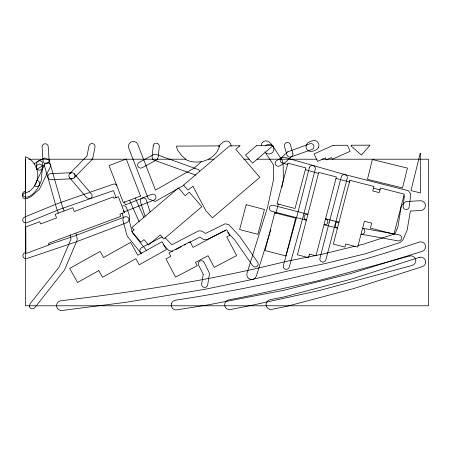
<?xml version="1.0" encoding="UTF-8"?>
<svg xmlns="http://www.w3.org/2000/svg" width="451" height="451" viewBox="0 0 451 451"><rect width="100%" height="100%" fill="white"/><g stroke="black" fill="none" stroke-linecap="round" stroke-linejoin="round"><path stroke-width="0.68" d="M36.294 168.24L36.362 166.971M42.462 167.31L41.176 180.896L39.479 184.865M29.349 306.111L29.991 303.861L59.025 267.24L71.021 239.024L70.074 234.903M36.368 166.893L36.644 163.538A3.056 3.056 0 0 1 39.93 160.748A3.056 3.056 0 0 1 42.727 164.034L42.456 167.389A3.056 3.056 0 0 1 37.675 169.649A3.056 3.056 0 0 1 38.104 164.378A3.056 3.056 0 0 1 42.456 167.389M278.306 203.925L275.798 213.751M281.875 187.204L283.386 179.526L283.115 163.144L282.315 160.55L273.092 146.445A4.888 4.888 0 0 0 265.363 145.865M318.541 147.432L318.97 145.572L318.654 143.694L317.645 142.076A4.893 4.888 -90 0 0 312.351 140.859A13.62 13.603 90 0 0 307.537 143.08A4.888 4.882 -90 0 0 310.739 151.525A13.62 13.603 90 0 0 317.436 148.982L318.519 147.466M269.986 232.502L256.348 276.068A4.888 4.882 -14.7 0 1 250.204 279.22A4.888 4.882 -14.7 0 1 247.058 273.075L267.646 207.048L273.605 179.132L273.368 164.716L264.917 151.795M270.194 231.831L270.814 229.824M34.817 185.198L44.683 164.389A3.056 3.056 0 0 1 48.77 162.997A3.056 3.056 0 0 1 50.162 167.084L39.372 189.319L31.096 196.563L26.942 198.575L24.608 198.711A3.056 3.056 0 0 1 22.561 196.005L23.328 193.795L25.363 192.554M36.926 180.524A3.056 3.056 0 0 1 39.462 184.899C37.298 189.894 28.481 201.45 22.792 195.492A3.056 3.056 0 0 1 24.405 191.483L25.363 191.072M69.719 173.624L87.004 155.984L88.982 145.966A3.056 3.056 0 0 1 92.568 143.559A3.056 3.056 0 0 1 94.975 147.15L92.816 158.064L92.004 159.609L74.082 177.897M201.563 161.481L193.992 168.279L155.465 190.108L137.843 144.551L136.811 142.95L135.244 141.862A4.888 4.888 0 0 0 128.755 148.142L148.362 198.902L155.336 201.411L184.087 185.124M218.363 146.395L222.991 142.24A4.888 4.888 0 0 1 231.137 146.135M34.129 163.792L38.369 161.035L44.779 157.968L49.046 159.942L62.046 205.335L64.076 211.034M148.159 244.2L141.479 247.717A3.056 3.056 0 0 0 141.997 253.338M149.371 243.557L161.52 237.158L162.732 237.356M175.676 249.64L181.263 246.748M184.369 245.141L185.609 244.498M188.71 242.892L199.889 237.102L203.649 239.504L206.637 239.673L225.748 230.32M25.363 252.588L24.935 252.729A3.056 3.056 0 0 0 24.557 258.361L26.891 258.519L75.193 242.204L126.99 222.58C132.431 218.989 127.921 212.348 126.584 207.81A3.056 3.056 0 0 0 122.695 205.927M48.68 244.713L73.186 236.437L123.444 217.393L121.911 212.968M419.323 257.358L350.743 279.265L284.643 296.803L269.963 299.757A4.888 4.882 -14.2 0 0 266.141 305.507L266.868 307.266A4.888 4.888 0 0 0 271.891 309.335L287.005 306.291L353.37 288.679L422.294 266.665A4.899 4.876 -47.2 0 0 425.462 260.526A4.899 4.876 -47.2 0 0 419.329 257.374M355.162 246.19L321.851 254.291L285.179 261.614C211.468 280.088 136.258 291.814 60.857 300.766A4.888 4.882 -78 0 0 56.758 304.329L56.629 306.229A4.888 4.882 90 0 0 60.192 310.327L62.091 310.457L126.331 302.255L205.476 289.204L252.695 279.355L287.343 271.141L324.06 263.807L365.981 253.614L400.054 242.497L403.031 239.769L407.14 230.134L410.359 211.085L420.817 210.459A4.893 4.882 -45.7 0 0 425.4 205.29A4.893 4.882 -45.7 0 0 420.231 200.718L405.866 201.563L401.339 205.662L397.917 226.847L394.913 233.894L363.489 244.166L357.722 245.564M71.765 172.71L50.777 173.635A3.056 3.056 0 0 0 47.857 176.82A3.056 3.056 0 0 0 51.042 179.735L72.036 178.81M28.819 159.214L185.767 159.214M208.582 159.214L214.118 159.214M243.844 159.214L249.375 159.214M256.98 159.214L317.132 159.214M321.975 159.214L326.124 159.214M327.505 159.214L428.45 159.214L428.45 305.789L25.363 305.789L25.363 159.214M172.57 251.246L168.95 250.638L163.268 244.639M362.345 228.217L399.079 234.847A3.056 3.05 -47 0 1 401.542 238.399A3.056 3.05 -47 0 1 397.991 240.868L361.262 234.227M349.987 182.193L336.029 178.41M373.484 188.168L380.272 189.894M403.724 195.858L404.384 196.027L403.132 206.068A3.056 3.05 -50.7 0 0 405.787 209.473A3.056 3.05 -50.7 0 0 409.198 206.823L410.776 194.105L408.499 190.767L345.071 174.644L284.091 157.241L281.768 157.512L280.313 159.338A3.056 3.056 0 0 0 281.356 162.569L287.817 164.654M318.519 173.404L305.383 169.661M195.83 175.146L155.324 160.601L142.138 167.733A3.056 3.056 0 0 1 138 166.498A3.056 3.056 0 0 1 139.235 162.36L153.622 154.58L156.108 154.389L197.893 169.396A3.056 3.056 0 0 1 199.624 170.968M123.123 210.905L124.826 211.649L154.056 199.996A3.056 3.056 0 0 0 155.764 196.027L155.11 195.029A3.056 3.056 0 0 0 151.79 194.325L125.44 204.833L124.205 201.625M116.978 185.164L114.227 183.884L90.048 192.261L74.218 173.776M165.156 237.756L171.803 244.769L198.643 230.873L201.687 231.008L205.487 233.432L225.1 223.837L228.674 224.497L239.65 236.318L257.639 262.172A3.056 3.05 -16.7 0 1 256.873 266.423A3.056 3.05 -16.7 0 1 252.622 265.662L234.762 239.983L227.789 232.502M69.561 177.728A3.056 3.056 0 0 0 74.77 176.803A3.056 3.056 0 0 0 71.365 172.756A3.056 3.056 0 0 0 69.561 177.728L86.761 197.814L90.082 198.716L113.438 190.621L116.183 197.775M146.406 250.344L132.278 232.541L128.868 218.977A3.056 3.056 0 0 0 125.164 216.762A3.056 3.056 0 0 0 122.948 220.466L127.114 235.873L141.152 253.456M135.294 198.04L143.942 217.562M129.713 200.515L138.637 220.663A3.056 3.056 0 0 0 139.325 221.638M58.32 213.081L56.195 207.077L47.981 177.559L44.091 165.066L37.489 168.888A3.056 3.056 0 0 1 36.384 169.339M150.093 211.914L146.299 200.041A3.056 3.056 0 0 0 142.46 198.062A3.056 3.056 0 0 0 140.481 201.896L144.698 215.093A3.056 3.056 0 0 0 145.273 216.136M76.022 233.533L77.194 238.624L77.025 240.507L64.482 270.008L34.778 307.655A3.056 3.056 0 0 1 29.349 306.111M362.559 228.268A3.061 3.056 -62.8 0 1 364.763 231.983L364.245 233.054A3.05 3.044 -50.6 0 1 361.042 234.182M39.462 184.899A3.056 3.056 0 0 1 34.456 185.632M261.157 145.312A4.888 4.888 0 0 1 269.726 142.482A16.495 16.495 90 0 1 273.644 147.59A4.888 4.888 0 0 1 266.812 153.481A16.495 16.495 -90 0 1 265.306 152.314M171.403 303.895L171.329 305.801L171.989 307.588A4.888 4.888 0 0 0 176.927 309.854L208.683 304.775L283.78 290.281L350.145 273.734L422.181 251.365A4.899 4.876 -46.2 0 0 425.394 245.254A4.899 4.876 -46.2 0 0 419.289 242.052C339.964 268.914 258.152 287.704 175.383 300.203L173.596 300.868L172.197 302.159L171.403 303.895M153.233 145.899L152.038 156.937L152.697 159.18L153.611 159.942A3.056 3.056 0 0 0 156.987 159.643L158.109 157.591L159.304 146.558A3.056 3.056 0 0 0 156.598 143.192A3.056 3.056 0 0 0 153.233 145.899M203.192 274.321L201.665 283.899A3.056 3.05 8.1 0 0 204.202 287.394A3.056 3.05 8.1 0 0 207.697 284.863L209.377 274.315L209.095 272.477L204.089 262.375A3.056 3.05 16.6 0 0 199.996 260.999A3.056 3.05 16.6 0 0 198.62 265.087L203.192 274.321M372.374 159.519L367.464 179.335L402.517 187.943L407.439 168.116L372.374 159.519M420.253 153.289L410.951 190.604L420.456 192.949L420.253 153.289M309.341 167.699L297.35 214.676L283.358 265.554A3.061 3.056 -42.1 0 0 284.429 268.779C286.081 270.064 288.696 269.196 289.249 267.178L303.247 216.266L315.26 169.21A3.056 3.05 -73.4 0 0 313.056 165.494A3.056 3.05 -73.4 0 0 309.341 167.699M274.772 212.81L265.025 250.57L285.895 255.897L295.642 218.154L274.772 212.81M309.454 254.138L308.546 257.662L297.418 254.809L318.75 172.412L336.401 176.939L315.976 255.813L309.454 254.138M329.112 222.833L319.951 258.299A3.061 3.05 -55.5 0 0 322.144 262.014A3.061 3.05 -55.5 0 0 325.87 259.827L347.225 178.37A3.056 3.05 -72.3 0 0 345.06 174.638A3.056 3.05 -72.3 0 0 341.322 176.809L329.117 222.817M349.852 180.299L333.334 244.115L344.885 247.092L345.697 243.968L357.705 247.063L364.391 221.227L371.686 223.098L370.384 228.116L393.954 234.159L404.31 194.161L380.407 188.028L379.212 192.622L372.752 190.965L373.913 186.472L349.852 180.299M246.173 204.715L239.628 229.559L257.904 234.334L264.438 209.473L246.173 204.715M287.907 163.172L277.134 203.796L295.039 208.497L305.812 167.873L287.907 163.172M219.66 145.904C215.674 159.513 199.415 165.432 186.81 160.144L181.663 155.584L177.502 150.121L176.42 146.124L219.66 145.904M351.555 145.233L350.946 145.938L361.465 155.009L370.045 145.143L351.555 145.233M287.8 151.818L281.407 157.726L276.643 160.612A3.056 3.056 0 0 0 275.617 164.807A3.056 3.056 0 0 0 279.812 165.833L285.325 162.422L291.481 156.728L311.9 149.518A3.056 3.05 -90 0 0 313.766 145.622A3.056 3.05 -90 0 0 309.871 143.762L287.8 151.818M239.921 145.803L235.8 149.349L259.799 177.339L212.449 217.805L205.881 210.803L192.938 186.252L187.949 190.08L183.489 185.141L229.66 145.853L239.921 145.803M134.009 229.852L131.872 231.684L140.926 242.232L143.999 239.616L148.559 244.938L160.347 234.909L163.865 239.024L201.811 206.733L189.347 192.222L185.192 195.751L178.472 187.904L131.963 227.479L134.009 229.852M256.456 145.718L245.541 155.054L252.566 163.183L273.08 145.634L256.456 145.718M98.82 270.589L77.572 282.461L69.674 268.435L100.128 251.427L103.561 257.51L130.604 242.407L137.837 255.221L162.044 241.702L166.458 249.538L139.224 264.754L135.83 258.727L102.591 277.292L98.82 270.589M229.717 235.366L226.757 236.922L236.662 255.582L214.214 267.37L208.058 255.74L195.435 262.369L197.234 265.74L175.58 277.1L165.934 258.897L170.799 256.337L168.956 252.831L190.085 241.719L193.073 247.368L226.712 229.689L229.717 235.366M29.073 191.455L25.594 193.017L25.414 156.734C32.331 159.22 36.683 166.053 37.709 173.133A19.929 19.929 0 0 1 29.067 191.455M333.221 145.329L314.099 153.909L317.521 161.424L325.459 157.861L326.355 159.857L331.468 157.568L332.257 159.304L350.185 151.265L347.462 145.256L333.221 145.329M25.363 216.751L24.579 217.072A3.056 3.056 0 0 0 24.551 222.715L26.885 222.726L60.214 209.112L90.082 198.711A3.056 3.056 0 0 0 92.128 196.005L91.965 194.826A3.056 3.056 0 0 0 88.075 192.943L57.982 203.429L25.363 216.751M140.526 196.067L123.332 202.623L109.057 165.585L126.246 159.023L140.526 196.067M124.375 212.568L119.921 214.236L120.727 216.379L48.663 243.252L49.26 244.831L25.904 253.569L25.769 226.926L39.733 221.706L40.573 223.927L56.561 217.929L55.185 214.315L72.859 207.697L74.291 211.513L113.404 196.884L113.968 198.339L118.382 196.681L124.375 212.568M409.632 255.999L316.94 281.063L250.017 295.687L228.578 299.966A4.893 4.888 5.1 0 0 224.745 305.71L225.472 307.475A4.888 4.888 0 0 0 230.489 309.549L252.058 305.242L319.139 290.585L412.186 265.43A4.899 4.876 -47.7 0 0 415.625 259.438A4.899 4.876 -47.7 0 0 409.638 256.016M307.909 214.253L273.137 205.329A3.056 3.056 0 0 0 269.422 207.522A3.056 3.056 0 0 0 271.62 211.237L306.398 220.167A3.056 3.05 -57.1 0 1 304.194 216.452A3.056 3.05 -57.1 0 1 307.915 214.248M332.821 220.64L325.56 218.78A3.056 3.05 -64.1 0 1 327.764 222.501A3.056 3.05 -64.1 0 1 324.043 224.705L337.478 228.138A3.056 3.05 -64.1 0 1 335.273 224.418A3.056 3.05 -64.1 0 1 338.994 222.213L332.821 220.64M292.806 153.21L290.354 144.715A3.056 3.05 90 0 0 286.571 142.629A3.056 3.05 90 0 0 284.485 146.412L286.937 154.907A3.056 3.05 90 0 0 290.72 156.993A3.056 3.05 90 0 0 292.806 153.21M49.142 160.522L48.218 146.592A3.056 3.056 0 0 0 44.97 143.751A3.056 3.056 0 0 0 42.123 146.998L43.048 160.928A3.056 3.056 0 0 0 46.301 163.769A3.056 3.056 0 0 0 49.142 160.522"/></g></svg>
